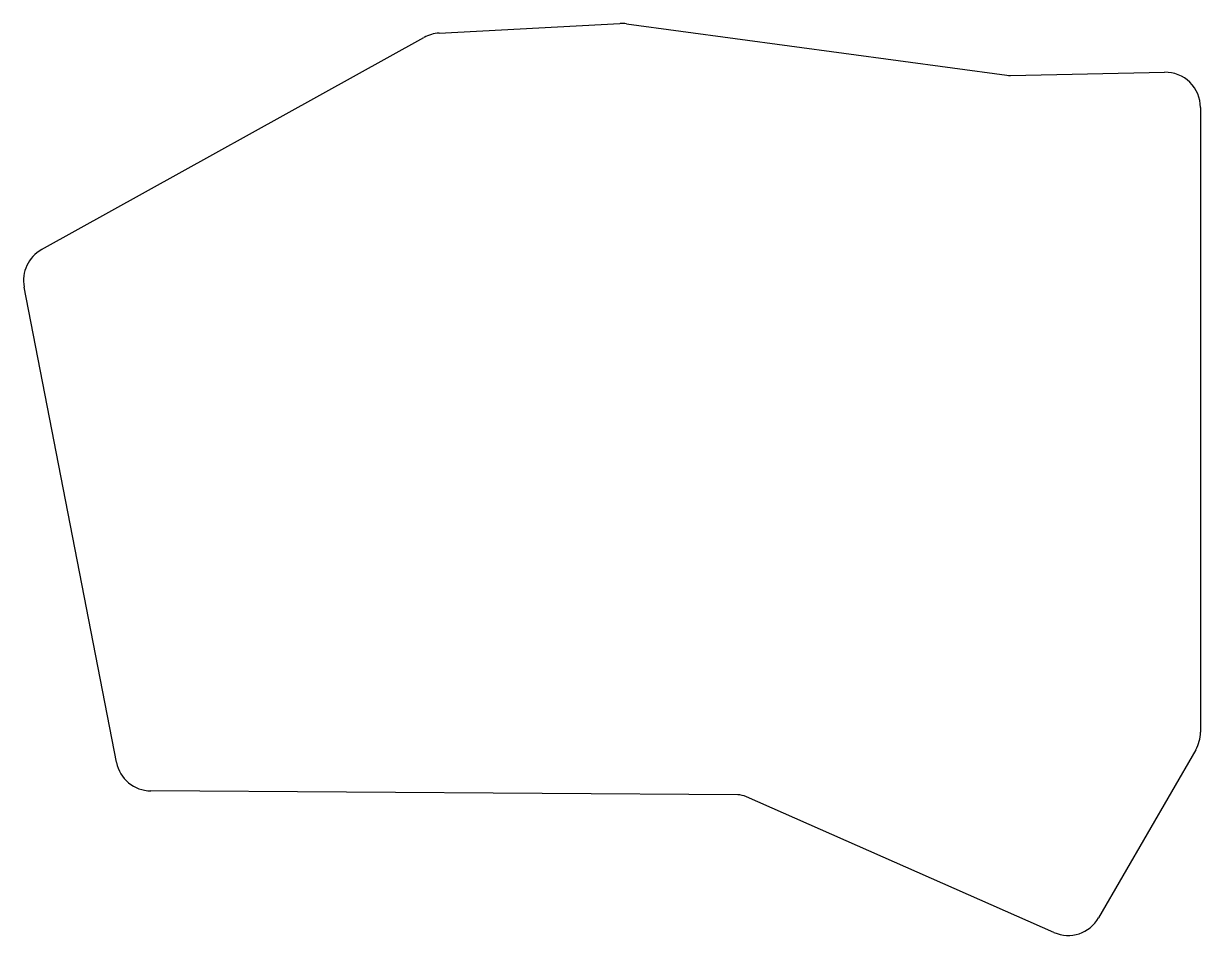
# Model space of a CAD drawing. Header units: millimetres. Extents: x 88 to 212, y -171 to -75.
import ezdxf

# ---------------------------------------------------------------- set-up
doc = ezdxf.new("R2010")
doc.units = ezdxf.units.MM

msp = doc.modelspace()

# ---------------------------------------------------------------- linework, layer by layer
for p, q in [((131.65, -76.07), (150.65, -75.08)), ((151.34, -75.11), (191.33, -80.5)), ((89.86, -98.83), (130.05, -76.53)), ((191.69, -80.52), (207.9, -80.19)), ((211.67, -83.89), (211.67, -149.53)), ((97.73, -152.7), (88.03, -102.77)), ((211.17, -151.38), (200.97, -169.04)), ((163.03, -156.12), (101.34, -155.7)), ((196.27, -170.58), (163.94, -156.32))]:
    msp.add_line(p, q)
for centre, radius, start, end in [((150.85, -78.77), 3.7, 82.3123, 93), ((131.85, -79.77), 3.7, 93, 119.0198), ((207.97, -83.89), 3.7, 0, 91.1751), ((191.64, -78.23), 2.3, 262.3123, 271.1751), ((91.66, -102.06), 3.7, 119.0198, 190.9936), ((207.97, -149.53), 3.7, 329.9829, 360), ((101.36, -152), 3.7, 191.0064, 269.6046), ((163.01, -158.42), 2.3, 66.1976, 89.6046), ((197.76, -167.19), 3.7, 246.1976, 329.9829)]:
    msp.add_arc(centre, radius, start, end)

doc.saveas('drawing.dxf')
